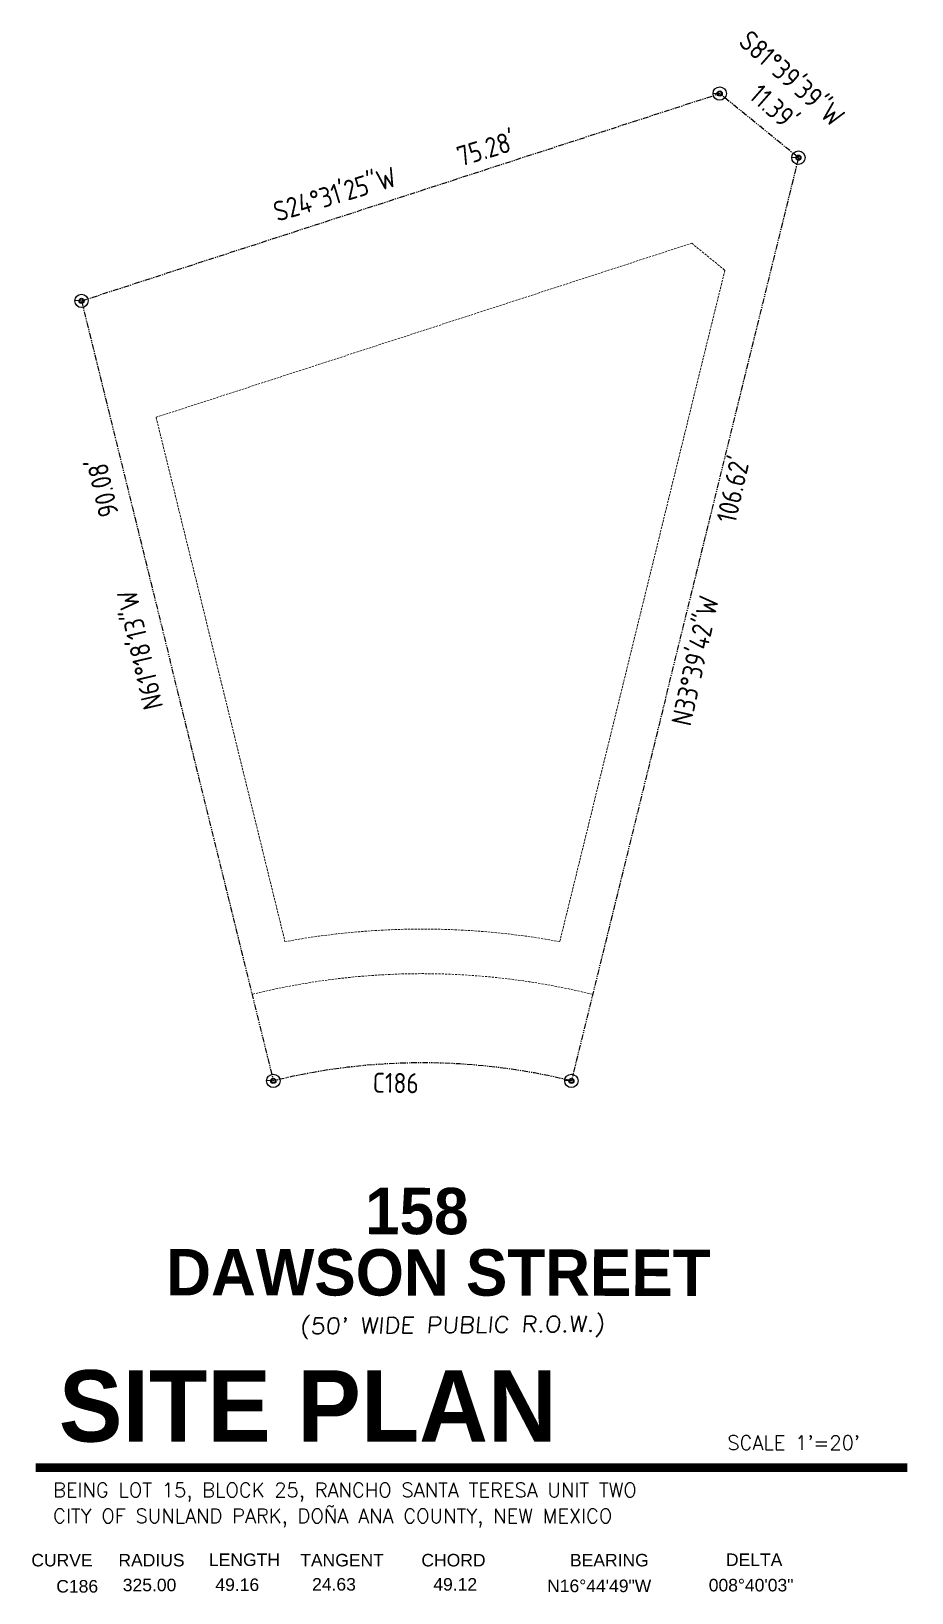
# Model space of a CAD drawing. Header units: inches. Extents: x 18 to 117, y 14 to 190.
import ezdxf
from ezdxf.enums import TextEntityAlignment as Align

# ---------------------------------------------------------------- set-up
doc = ezdxf.new("R2010")
doc.units = ezdxf.units.IN
doc.header["$MEASUREMENT"] = 0
doc.linetypes.add('2312-001-BM$0$PHANTOM2', pattern=[1.25, 0.625, -0.125, 0.125, -0.125, 0.125, -0.125])
doc.linetypes.add('HIDDEN', pattern=[0.375, 0.25, -0.125])
doc.layers.add('2312-001-BM$0$C-PROP-SUBD', color=7, linetype='2312-001-BM$0$PHANTOM2')
doc.layers.add('TEXT', color=6, linetype='Continuous')
doc.layers.add('E', color=4, linetype='Continuous', lineweight=20)
doc.layers.add('SETBACKS', color=31, linetype='Continuous', lineweight=13)
doc.styles.add('ARCHITECTURAL', font='architxt.shx', dxfattribs={"height": 2.25})
doc.styles.add('HOUSE', font='bold.shx', dxfattribs={"height": 0.125})
doc.styles.add('L80', font='simplex.shx', dxfattribs={"height": 0.08})
doc.styles.add('RS', font='ROMANS.SHX', dxfattribs={"oblique": 5})
doc.styles.add('SITE', font='bold.shx', dxfattribs={"height": 3.149606})
doc.styles.get("Standard").update_dxf_attribs({"font": 'arial.ttf'})

msp = doc.modelspace()

# ---------------------------------------------------------------- hatches: boundary and pattern name
at = {"layer": 'TEXT'}
h = msp.add_hatch(color=256, dxfattribs=at)
edge = h.paths.add_edge_path()
edge.add_arc((95.6, 182.55), 0.29, 132.5172, 492.5172)
edge = h.paths.add_edge_path(flags=17)
edge.add_arc((95.6, 182.55), 0.146, 132.5172, 492.5172)
h = msp.add_hatch(color=256, dxfattribs=at)
edge = h.paths.add_edge_path()
edge.add_arc((104.43, 175.36), 0.29, 132.5172, 492.5172)
edge = h.paths.add_edge_path(flags=17)
edge.add_arc((104.43, 175.36), 0.146, 132.5172, 492.5172)
h = msp.add_hatch(color=256, dxfattribs=at)
edge = h.paths.add_edge_path()
edge.add_arc((24, 159.3), 0.29, 132.5172, 492.5172)
edge = h.paths.add_edge_path(flags=17)
edge.add_arc((24, 159.3), 0.146, 132.5172, 492.5172)
h = msp.add_hatch(color=256, dxfattribs=at)
edge = h.paths.add_edge_path()
edge.add_arc((45.52, 71.82), 0.29, 132.5172, 492.5172)
edge = h.paths.add_edge_path(flags=17)
edge.add_arc((45.52, 71.82), 0.146, 132.5172, 492.5172)
h = msp.add_hatch(color=256, dxfattribs=at)
edge = h.paths.add_edge_path()
edge.add_arc((78.96, 71.82), 0.29, 132.5172, 492.5172)
edge = h.paths.add_edge_path(flags=17)
edge.add_arc((78.96, 71.82), 0.146, 132.5172, 492.5172)

# ---------------------------------------------------------------- linework, layer by layer
at = {"layer": '2312-001-BM$0$C-PROP-SUBD'}
for p, q in [((24, 159.3), (95.6, 182.55)), ((104.43, 175.36), (95.6, 182.55)), ((104.43, 175.36), (78.96, 71.82)), ((24, 159.3), (45.52, 71.82))]:
    msp.add_line(p, q, dxfattribs=at)
msp.add_arc((62.24, 3.85), 70, 76.1809, 103.8191, dxfattribs=at)
at = {"layer": 'E', "const_width": 1, "elevation": 0}
msp.add_lwpolyline([(18.86, 28.45), (116.65, 28.45)], dxfattribs=at)
at = {"layer": 'SETBACKS', "linetype": 'HIDDEN'}
for p, q in [((32.37, 146.24), (92.46, 165.76)), ((92.46, 165.76), (96.18, 162.73)), ((96.18, 162.73), (77.66, 87.44)), ((32.37, 146.24), (46.83, 87.44))]:
    msp.add_line(p, q, dxfattribs=at)
for radius, start, end in [(85, 79.5528, 100.4471), (80, 76.1809, 103.8191)]:
    msp.add_arc((62.24, 3.85), radius, start, end, dxfattribs=at)
at = {"layer": 'TEXT'}
for p, q in [((94.86, 182.61), (95.6, 182.55)), ((103.69, 175.42), (104.43, 175.36)), ((23.26, 159.36), (24, 159.3)), ((44.78, 71.89), (45.52, 71.82)), ((78.22, 71.89), (78.96, 71.82))]:
    msp.add_line(p, q, dxfattribs=at)
for centre, radius in [((95.6, 182.55), 0.75), ((95.6, 182.55), 0.29), ((104.43, 175.36), 0.75), ((104.43, 175.36), 0.29), ((24, 159.3), 0.75), ((24, 159.3), 0.29), ((45.52, 71.82), 0.75), ((45.52, 71.82), 0.29), ((78.96, 71.82), 0.75), ((78.96, 71.82), 0.29)]:
    msp.add_circle(centre, radius, dxfattribs=at)

# ---------------------------------------------------------------- texts
at = {"layer": 'E', "style": 'ARCHITECTURAL'}
msp.add_text('C186', height=2.25, rotation=359.1222, dxfattribs=at).set_placement((56.65, 70.5))
at = {"layer": 'E', "style": 'HOUSE'}
for s, height, p in [('158', 5.203, (61.62, 57.23)), ('DAWSON STREET ', 5.2031, (65.01, 50.34))]:
    msp.add_text(s, height=height, rotation=359.9358, dxfattribs=at).set_placement(p, align=Align.MIDDLE)
at = {"layer": 'E'}
for s, height, style, p in [('SITE PLAN', 8, 'SITE', (21.46, 31.37, 0)), ("SCALE 1'=20'", 1.6, 'L80', (96.46, 30.44, 0)), ('BEING LOT 15, BLOCK 25, RANCHO SANTA TERESA UNIT TWO', 1.6, 'L80', (20.81, 25.14, 0)), ('CITY OF SUNLAND PARK, DOÑA ANA COUNTY, NEW MEXICO', 1.6, 'L80', (20.81, 22.24, 0))]:
    msp.add_text(s, height=height, dxfattribs=dict(at, style=style)).set_placement(p)
for s, height, p in [('CURVE', 1.406, (18.37, 17.37, 0)), ('RADIUS', 1.406, (28.14, 17.37, 0)), ('LENGTH', 1.406, (38.3, 17.42, 0)), ('TANGENT ', 1.406, (48.54, 17.37, 0)), ('CHORD ', 1.406, (62.13, 17.37, 0)), ('BEARING', 1.406, (78.8, 17.37, 0)), ('DELTA', 1.406, (96.3, 17.42, 0)), ('C186', 1.406, (21.17, 14.44, 0)), ('325.00', 1.406, (28.63, 14.59, 0)), ('49.16', 1.406, (39.02, 14.62, 0)), ('24.63', 1.406, (49.87, 14.66, 0)), ('49.12', 1.406, (63.47, 14.66, 0)), ('N16°44\'49"W', 1.4062, (76.24, 14.49, 0)), ('008°40\'03"', 1.406, (94.37, 14.57, 0))]:
    msp.add_text(s, height=height, dxfattribs=at).set_placement(p)
at = {"layer": 'E', "char_height": 2.25, "attachment_point": 8, "style": 'ARCHITECTURAL'}
for s, insert, rotation in [('S81°39\'39"W \\P 11.39\'', (100.46, 180.58), 318.5419), ('S24°31\'25"W      75.28\'', (59.43, 172.2), 16.7637), ('N33°39\'42"W       106.62\'', (95.68, 126.53), 77.4967), ('N61°18\'13"W       90.08\'', (29.95, 127.79), 103.0023)]:
    msp.add_mtext(s, dxfattribs=dict(at, insert=insert, rotation=rotation))
at = {"layer": 'TEXT', "style": 'RS', "oblique": 5, "width": 1.1}
msp.add_text("(50' WIDE PUBLIC R.O.W.)", height=1.7929, rotation=0.4308, dxfattribs=at).set_placement((65.58, 44.46), align=Align.MIDDLE_CENTER)

doc.saveas('drawing.dxf')
